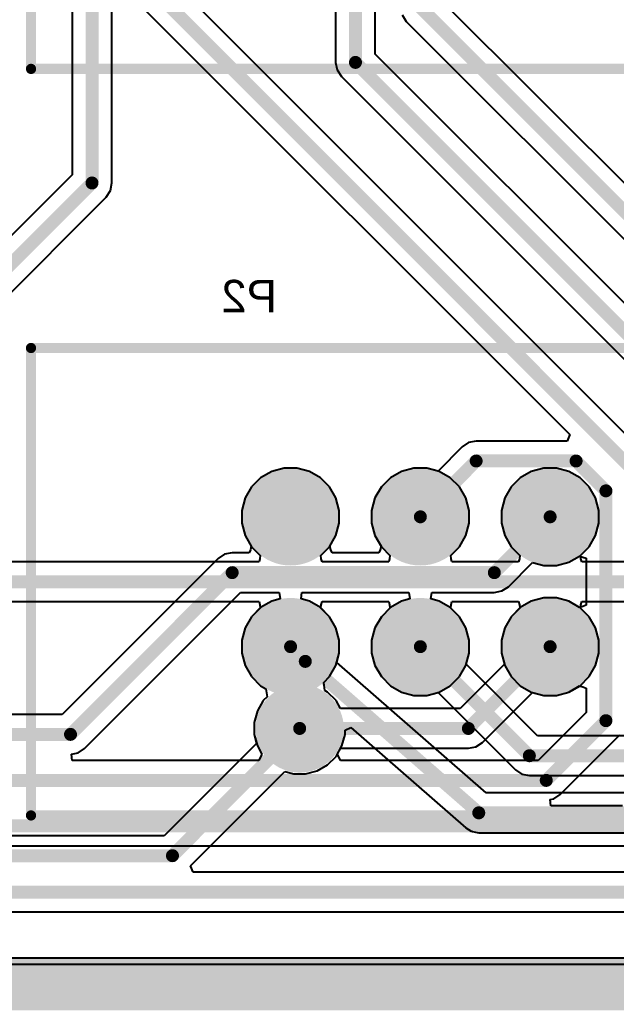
# Model space of a CAD drawing. Header units: inches. Extents: x -8.09 to -2.28, y -0.1 to 6.11.
# Drawn here: x -4.499 to -4.039, y -0.095 to 0.668 of the extents above; entities that cross this region are included whole.
import ezdxf

# ---------------------------------------------------------------- set-up
doc = ezdxf.new("R2010")
doc.units = ezdxf.units.IN
doc.header["$MEASUREMENT"] = 0
for name, color, linetype in [('BottomLayer', 5, 'Continuous'), ('BottomSolder', 6, 'Continuous'), ('InternalPlane1', 76, 'Continuous'), ('InternalPlane2', 16, 'Continuous'), ('KeepOutLayer', 6, 'Continuous'), ('MultiLayer', 9, 'Continuous'), ('PadHoleLayer', 156, 'Continuous'), ('TopLayer', 1, 'Continuous'), ('TopOverlay', 2, 'Continuous'), ('TopSolder', 216, 'Continuous'), ('ViaHoleLayer', 16, 'Continuous')]:
    doc.layers.add(name, color=color, linetype=linetype)
doc.styles.add('Arial', font='', dxfattribs={"height": 0.2})
doc.styles.get('Arial').set_extended_font_data('Arial')

# ---------------------------------------------------------------- blocks, each defined once
blk = doc.blocks.new('TECO_5103309_1_V_96')
at = {"layer": 'TopOverlay'}
for points in [[(-0.4, -0.18, 0.00787, 0.00787, 0), (-0.4, 0.18, 0.00787, 0.00787, 0)], [(-0.4, -0.18, 0.00787, 0.00787, 0), (0.4, -0.18, 0.00787, 0.00787, 0)]]:
    blk.add_lwpolyline(points, format="xyseb", dxfattribs=at)
blk.add_lwpolyline([(-0.40197, -0.18, 0.00394, 0.00394, 1), (-0.39803, -0.18, 0.00394, 0.00394, 1)], format="xyseb", close=True, dxfattribs=at)
blk.add_lwpolyline([(-0.40197, -0.18, 0.00394, 0.00394, 1), (-0.39803, -0.18, 0.00394, 0.00394, 1)], format="xyseb", close=True, dxfattribs=at)
blk = doc.blocks.new('TECO_5103309_1_V_99')
at = {"layer": 'BottomLayer'}
h = blk.add_hatch(color=5, dxfattribs=at)
edge = h.paths.add_edge_path()
edge.add_arc((-0.2, 0.05), 0.02756, 0, 360)
h = blk.add_hatch(color=5, dxfattribs=at)
edge = h.paths.add_edge_path()
edge.add_arc((-0.1, 0.05), 0.02756, 0, 360)
h = blk.add_hatch(color=5, dxfattribs=at)
edge = h.paths.add_edge_path()
edge.add_arc((0, 0.05), 0.02756, 0, 360)
h = blk.add_hatch(color=5, dxfattribs=at)
edge = h.paths.add_edge_path()
edge.add_arc((-0.2, -0.05), 0.02756, 0, 360)
h = blk.add_hatch(color=5, dxfattribs=at)
edge = h.paths.add_edge_path()
edge.add_arc((-0.1, -0.05), 0.02756, 0, 360)
h = blk.add_hatch(color=5, dxfattribs=at)
edge = h.paths.add_edge_path()
edge.add_arc((0, -0.05), 0.02756, 0, 360)
at = {"layer": 'BottomSolder'}
h = blk.add_hatch(color=6, dxfattribs=at)
edge = h.paths.add_edge_path()
edge.add_arc((-0.2, 0.05), 0.03156, 0, 360)
h = blk.add_hatch(color=6, dxfattribs=at)
edge = h.paths.add_edge_path()
edge.add_arc((-0.1, 0.05), 0.03156, 0, 360)
h = blk.add_hatch(color=6, dxfattribs=at)
edge = h.paths.add_edge_path()
edge.add_arc((0, 0.05), 0.03156, 0, 360)
h = blk.add_hatch(color=6, dxfattribs=at)
edge = h.paths.add_edge_path()
edge.add_arc((-0.2, -0.05), 0.03156, 0, 360)
h = blk.add_hatch(color=6, dxfattribs=at)
edge = h.paths.add_edge_path()
edge.add_arc((-0.1, -0.05), 0.03156, 0, 360)
h = blk.add_hatch(color=6, dxfattribs=at)
edge = h.paths.add_edge_path()
edge.add_arc((0, -0.05), 0.03156, 0, 360)
at = {"layer": 'InternalPlane1'}
h = blk.add_hatch(color=76, dxfattribs=at)
edge = h.paths.add_edge_path()
edge.add_arc((-0.2, 0.05), 0.0375, 0, 360)
h = blk.add_hatch(color=76, dxfattribs=at)
edge = h.paths.add_edge_path()
edge.add_arc((-0.1, 0.05), 0.0375, 0, 360)
h = blk.add_hatch(color=76, dxfattribs=at)
edge = h.paths.add_edge_path()
edge.add_arc((0, 0.05), 0.0375, 0, 360)
h = blk.add_hatch(color=76, dxfattribs=at)
edge = h.paths.add_edge_path()
edge.add_arc((-0.2, -0.05), 0.0375, 0, 360)
h = blk.add_hatch(color=76, dxfattribs=at)
edge = h.paths.add_edge_path()
edge.add_arc((-0.1, -0.05), 0.0375, 0, 360)
h = blk.add_hatch(color=76, dxfattribs=at)
edge = h.paths.add_edge_path()
edge.add_arc((0, -0.05), 0.0375, 0, 360)
at = {"layer": 'InternalPlane2'}
h = blk.add_hatch(color=16, dxfattribs=at)
edge = h.paths.add_edge_path()
edge.add_arc((-0.2, 0.05), 0.0375, 0, 360)
h = blk.add_hatch(color=16, dxfattribs=at)
edge = h.paths.add_edge_path()
edge.add_arc((-0.1, 0.05), 0.0375, 0, 360)
h = blk.add_hatch(color=16, dxfattribs=at)
edge = h.paths.add_edge_path()
edge.add_arc((0, 0.05), 0.0375, 0, 360)
h = blk.add_hatch(color=16, dxfattribs=at)
edge = h.paths.add_edge_path()
edge.add_arc((-0.2, -0.05), 0.0375, 0, 360)
h = blk.add_hatch(color=16, dxfattribs=at)
edge = h.paths.add_edge_path()
edge.add_arc((-0.1, -0.05), 0.0375, 0, 360)
h = blk.add_hatch(color=16, dxfattribs=at)
edge = h.paths.add_edge_path()
edge.add_arc((0, -0.05), 0.0375, 0, 360)
at = {"layer": 'MultiLayer'}
h = blk.add_hatch(color=9, dxfattribs=at)
edge = h.paths.add_edge_path()
edge.add_arc((-0.2, 0.05), 0.02756, 0, 360)
h = blk.add_hatch(color=9, dxfattribs=at)
edge = h.paths.add_edge_path()
edge.add_arc((-0.1, 0.05), 0.02756, 0, 360)
h = blk.add_hatch(color=9, dxfattribs=at)
edge = h.paths.add_edge_path()
edge.add_arc((0, 0.05), 0.02756, 0, 360)
h = blk.add_hatch(color=9, dxfattribs=at)
edge = h.paths.add_edge_path()
edge.add_arc((-0.2, -0.05), 0.02756, 0, 360)
h = blk.add_hatch(color=9, dxfattribs=at)
edge = h.paths.add_edge_path()
edge.add_arc((-0.1, -0.05), 0.02756, 0, 360)
h = blk.add_hatch(color=9, dxfattribs=at)
edge = h.paths.add_edge_path()
edge.add_arc((0, -0.05), 0.02756, 0, 360)
at = {"layer": 'PadHoleLayer'}
h = blk.add_hatch(color=156, dxfattribs=at)
edge = h.paths.add_edge_path()
edge.add_arc((-0.2, 0.05), 0.0175, 0, 360)
h = blk.add_hatch(color=156, dxfattribs=at)
edge = h.paths.add_edge_path()
edge.add_arc((-0.1, 0.05), 0.0175, 0, 360)
h = blk.add_hatch(color=156, dxfattribs=at)
edge = h.paths.add_edge_path()
edge.add_arc((0, 0.05), 0.0175, 0, 360)
h = blk.add_hatch(color=156, dxfattribs=at)
edge = h.paths.add_edge_path()
edge.add_arc((-0.2, -0.05), 0.0175, 0, 360)
h = blk.add_hatch(color=156, dxfattribs=at)
edge = h.paths.add_edge_path()
edge.add_arc((-0.1, -0.05), 0.0175, 0, 360)
h = blk.add_hatch(color=156, dxfattribs=at)
edge = h.paths.add_edge_path()
edge.add_arc((0, -0.05), 0.0175, 0, 360)
at = {"layer": 'TopLayer'}
h = blk.add_hatch(color=1, dxfattribs=at)
edge = h.paths.add_edge_path()
edge.add_arc((-0.2, 0.05), 0.02756, 0, 360)
h = blk.add_hatch(color=1, dxfattribs=at)
edge = h.paths.add_edge_path()
edge.add_arc((-0.1, 0.05), 0.02756, 0, 360)
h = blk.add_hatch(color=1, dxfattribs=at)
edge = h.paths.add_edge_path()
edge.add_arc((0, 0.05), 0.02756, 0, 360)
h = blk.add_hatch(color=1, dxfattribs=at)
edge = h.paths.add_edge_path()
edge.add_arc((-0.2, -0.05), 0.02756, 0, 360)
h = blk.add_hatch(color=1, dxfattribs=at)
edge = h.paths.add_edge_path()
edge.add_arc((-0.1, -0.05), 0.02756, 0, 360)
h = blk.add_hatch(color=1, dxfattribs=at)
edge = h.paths.add_edge_path()
edge.add_arc((0, -0.05), 0.02756, 0, 360)
at = {"layer": 'TopSolder'}
h = blk.add_hatch(color=216, dxfattribs=at)
edge = h.paths.add_edge_path()
edge.add_arc((-0.2, 0.05), 0.03156, 0, 360)
h = blk.add_hatch(color=216, dxfattribs=at)
edge = h.paths.add_edge_path()
edge.add_arc((-0.1, 0.05), 0.03156, 0, 360)
h = blk.add_hatch(color=216, dxfattribs=at)
edge = h.paths.add_edge_path()
edge.add_arc((0, 0.05), 0.03156, 0, 360)
h = blk.add_hatch(color=216, dxfattribs=at)
edge = h.paths.add_edge_path()
edge.add_arc((-0.2, -0.05), 0.03156, 0, 360)
h = blk.add_hatch(color=216, dxfattribs=at)
edge = h.paths.add_edge_path()
edge.add_arc((-0.1, -0.05), 0.03156, 0, 360)
h = blk.add_hatch(color=216, dxfattribs=at)
edge = h.paths.add_edge_path()
edge.add_arc((0, -0.05), 0.03156, 0, 360)
at = {"layer": 'TopOverlay'}
for points in [[(-0.4, -0.18, 0.00787, 0.00787, 0), (-0.4, 0.18, 0.00787, 0.00787, 0)], [(-0.4, 0.18, 0.00787, 0.00787, 0), (0.4, 0.18, 0.00787, 0.00787, 0)], [(-0.4, -0.18, 0.00787, 0.00787, 0), (0.4, -0.18, 0.00787, 0.00787, 0)]]:
    blk.add_lwpolyline(points, format="xyseb", dxfattribs=at)
for points in [[(-0.40197, 0.18, 0.00394, 0.00394, 1), (-0.39803, 0.18, 0.00394, 0.00394, 1)], [(-0.40197, 0.18, 0.00394, 0.00394, 1), (-0.39803, 0.18, 0.00394, 0.00394, 1)], [(-0.40197, -0.18, 0.00394, 0.00394, 1), (-0.39803, -0.18, 0.00394, 0.00394, 1)], [(-0.40197, -0.18, 0.00394, 0.00394, 1), (-0.39803, -0.18, 0.00394, 0.00394, 1)]]:
    blk.add_lwpolyline(points, format="xyseb", close=True, dxfattribs=at)

msp = doc.modelspace()

# ---------------------------------------------------------------- hatches: boundary and pattern name
at = {"layer": 'BottomLayer'}
h = msp.add_hatch(color=5, dxfattribs=at)
edge = h.paths.add_edge_path()
edge.add_arc((-4.283, 0.122), 0.025, 0, 360)
at = {"layer": 'BottomSolder'}
h = msp.add_hatch(color=6, dxfattribs=at)
edge = h.paths.add_edge_path()
edge.add_arc((-4.283, 0.122), 0.029, 0, 360)
at = {"layer": 'InternalPlane1'}
h = msp.add_hatch(color=76, dxfattribs=at)
edge = h.paths.add_edge_path()
edge.add_arc((-4.283, 0.122), 0.034, 0, 360)
at = {"layer": 'InternalPlane2'}
h = msp.add_hatch(color=16, dxfattribs=at)
edge = h.paths.add_edge_path()
edge.add_arc((-4.283, 0.122), 0.034, 0, 360)
at = {"layer": 'TopLayer'}
h = msp.add_hatch(color=1, dxfattribs=at)
edge = h.paths.add_edge_path()
edge.add_arc((-4.283, 0.122), 0.025, 0, 360)
at = {"layer": 'TopSolder'}
h = msp.add_hatch(color=216, dxfattribs=at)
edge = h.paths.add_edge_path()
edge.add_arc((-4.283, 0.122), 0.029, 0, 360)
at = {"layer": 'ViaHoleLayer'}
h = msp.add_hatch(color=16, dxfattribs=at)
edge = h.paths.add_edge_path()
edge.add_arc((-4.283, 0.122), 0.014, 0, 360)

# ---------------------------------------------------------------- linework, layer by layer
at = {"layer": 'BottomLayer'}
for p, q in [((-4.29494, 0.32256), (-4.3045, 0.32)), ((-4.28506, 0.32256), (-4.29494, 0.32256)), ((-4.2755, 0.32), (-4.28506, 0.32256)), ((-4.19494, 0.32256), (-4.2045, 0.32)), ((-4.18506, 0.32256), (-4.19494, 0.32256)), ((-4.1755, 0.32), (-4.18506, 0.32256)), ((-4.09494, 0.32256), (-4.1045, 0.32)), ((-4.08506, 0.32256), (-4.09494, 0.32256)), ((-4.0755, 0.32), (-4.08506, 0.32256)), ((-4.31306, 0.31505), (-4.32005, 0.30806)), ((-4.3045, 0.32), (-4.31306, 0.31505)), ((-4.26694, 0.31505), (-4.2755, 0.32)), ((-4.25995, 0.30806), (-4.26694, 0.31505)), ((-4.21306, 0.31505), (-4.22005, 0.30806)), ((-4.2045, 0.32), (-4.21306, 0.31505)), ((-4.16694, 0.31505), (-4.1755, 0.32)), ((-4.15995, 0.30806), (-4.16694, 0.31505)), ((-4.11306, 0.31505), (-4.12005, 0.30806)), ((-4.1045, 0.32), (-4.11306, 0.31505)), ((-4.06694, 0.31505), (-4.0755, 0.32)), ((-4.05995, 0.30806), (-4.06694, 0.31505)), ((-4.32005, 0.30806), (-4.325, 0.2995)), ((-4.255, 0.2995), (-4.25995, 0.30806)), ((-4.22005, 0.30806), (-4.225, 0.2995)), ((-4.155, 0.2995), (-4.15995, 0.30806)), ((-4.12005, 0.30806), (-4.125, 0.2995)), ((-4.055, 0.2995), (-4.05995, 0.30806)), ((-4.325, 0.2995), (-4.32756, 0.28994)), ((-4.25244, 0.28994), (-4.255, 0.2995)), ((-4.225, 0.2995), (-4.22756, 0.28994)), ((-4.15244, 0.28994), (-4.155, 0.2995)), ((-4.125, 0.2995), (-4.12756, 0.28994)), ((-4.05244, 0.28994), (-4.055, 0.2995)), ((-4.32756, 0.28994), (-4.32756, 0.28006)), ((-4.25244, 0.28006), (-4.25244, 0.28994)), ((-4.22756, 0.28994), (-4.22756, 0.28006)), ((-4.15244, 0.28006), (-4.15244, 0.28994)), ((-4.12756, 0.28994), (-4.12756, 0.28006)), ((-4.05244, 0.28006), (-4.05244, 0.28994)), ((-4.32756, 0.28006), (-4.325, 0.2705)), ((-4.255, 0.2705), (-4.25244, 0.28006)), ((-4.22756, 0.28006), (-4.225, 0.2705)), ((-4.155, 0.2705), (-4.15244, 0.28006)), ((-4.12756, 0.28006), (-4.125, 0.2705)), ((-4.055, 0.2705), (-4.05244, 0.28006)), ((-4.325, 0.2705), (-4.32005, 0.26194)), ((-4.25995, 0.26194), (-4.255, 0.2705)), ((-4.225, 0.2705), (-4.22005, 0.26194)), ((-4.15995, 0.26194), (-4.155, 0.2705)), ((-4.125, 0.2705), (-4.12005, 0.26194)), ((-4.05995, 0.26194), (-4.055, 0.2705)), ((-4.32005, 0.26194), (-4.31341, 0.25529)), ((-4.26659, 0.25529), (-4.25995, 0.26194)), ((-4.22005, 0.26194), (-4.21341, 0.25529)), ((-4.16659, 0.25529), (-4.15995, 0.26194)), ((-4.12005, 0.26194), (-4.11341, 0.25529)), ((-4.06659, 0.25529), (-4.05995, 0.26194)), ((-4.31367, 0.25268), (-4.31431, 0.25029)), ((-4.31341, 0.25529), (-4.31367, 0.25268)), ((-4.26633, 0.25268), (-4.26659, 0.25529)), ((-4.26569, 0.25029), (-4.26633, 0.25268)), ((-4.21367, 0.25268), (-4.21431, 0.25029)), ((-4.21341, 0.25529), (-4.21367, 0.25268)), ((-4.16633, 0.25268), (-4.16659, 0.25529)), ((-4.16569, 0.25029), (-4.16633, 0.25268)), ((-4.11367, 0.25268), (-4.11431, 0.25029)), ((-4.11341, 0.25529), (-4.11367, 0.25268)), ((-4.06633, 0.25268), (-4.06659, 0.25529)), ((-4.06569, 0.25029), (-4.06633, 0.25268)), ((-4.31431, 0.25029), (-4.775, 0.25029)), ((-4.21431, 0.25029), (-4.26569, 0.25029)), ((-4.11431, 0.25029), (-4.16569, 0.25029)), ((-4.01431, 0.25029), (-4.06569, 0.25029)), ((-4.76867, 0.21971), (-4.31431, 0.21971)), ((-4.31341, 0.21471), (-4.32005, 0.20806)), ((-4.31431, 0.21971), (-4.31367, 0.21732)), ((-4.31367, 0.21732), (-4.31341, 0.21471)), ((-4.26659, 0.21471), (-4.26633, 0.21732)), ((-4.25995, 0.20806), (-4.26659, 0.21471)), ((-4.26633, 0.21732), (-4.26569, 0.21971)), ((-4.26569, 0.21971), (-4.21431, 0.21971)), ((-4.21341, 0.21471), (-4.22005, 0.20806)), ((-4.21431, 0.21971), (-4.21367, 0.21732)), ((-4.21367, 0.21732), (-4.21341, 0.21471)), ((-4.16659, 0.21471), (-4.16633, 0.21732)), ((-4.15995, 0.20806), (-4.16659, 0.21471)), ((-4.16633, 0.21732), (-4.16569, 0.21971)), ((-4.16569, 0.21971), (-4.11431, 0.21971)), ((-4.11341, 0.21471), (-4.12005, 0.20806)), ((-4.11431, 0.21971), (-4.11367, 0.21732)), ((-4.11367, 0.21732), (-4.11341, 0.21471)), ((-4.06659, 0.21471), (-4.06633, 0.21732)), ((-4.05995, 0.20806), (-4.06659, 0.21471)), ((-4.06633, 0.21732), (-4.06569, 0.21971)), ((-4.06569, 0.21971), (-4.01431, 0.21971)), ((-4.32005, 0.20806), (-4.325, 0.1995)), ((-4.255, 0.1995), (-4.25995, 0.20806)), ((-4.22005, 0.20806), (-4.225, 0.1995)), ((-4.155, 0.1995), (-4.15995, 0.20806)), ((-4.12005, 0.20806), (-4.125, 0.1995)), ((-4.055, 0.1995), (-4.05995, 0.20806)), ((-4.325, 0.1995), (-4.32756, 0.18994)), ((-4.25244, 0.18994), (-4.255, 0.1995)), ((-4.225, 0.1995), (-4.22756, 0.18994)), ((-4.15244, 0.18994), (-4.155, 0.1995)), ((-4.125, 0.1995), (-4.12756, 0.18994)), ((-4.05244, 0.18994), (-4.055, 0.1995)), ((-4.32756, 0.18994), (-4.32756, 0.18006)), ((-4.25244, 0.18006), (-4.25244, 0.18994)), ((-4.22756, 0.18994), (-4.22756, 0.18006)), ((-4.15244, 0.18006), (-4.15244, 0.18994)), ((-4.12756, 0.18994), (-4.12756, 0.18006)), ((-4.05244, 0.18006), (-4.05244, 0.18994)), ((-4.32756, 0.18006), (-4.325, 0.1705)), ((-4.25439, 0.17278), (-4.25244, 0.18006)), ((-4.22756, 0.18006), (-4.225, 0.1705)), ((-4.15476, 0.17139), (-4.15244, 0.18006)), ((-4.12756, 0.18006), (-4.125, 0.1705)), ((-4.055, 0.1705), (-4.05244, 0.18006)), ((-4.325, 0.1705), (-4.32005, 0.16194)), ((-4.13926, 0.07229), (-4.25439, 0.17278)), ((-4.225, 0.1705), (-4.22005, 0.16194)), ((-4.09967, 0.11629), (-4.15476, 0.17139)), ((-4.125, 0.1705), (-4.12005, 0.16194)), ((-4.05995, 0.16194), (-4.055, 0.1705)), ((-4.32005, 0.16194), (-4.31306, 0.15495)), ((-4.22005, 0.16194), (-4.21306, 0.15495)), ((-4.12005, 0.16194), (-4.11306, 0.15495)), ((-4.06694, 0.15495), (-4.05995, 0.16194)), ((-4.31306, 0.15495), (-4.30898, 0.15259)), ((-4.30898, 0.15259), (-4.30816, 0.14634)), ((-4.21306, 0.15495), (-4.2045, 0.15)), ((-4.11306, 0.15495), (-4.1045, 0.15)), ((-4.0755, 0.15), (-4.06694, 0.15495)), ((-4.30816, 0.14634), (-4.31101, 0.14349)), ((-4.2045, 0.15), (-4.19494, 0.14744)), ((-4.19494, 0.14744), (-4.18506, 0.14744)), ((-4.18506, 0.14744), (-4.17639, 0.14976)), ((-4.17639, 0.14976), (-4.11681, 0.09019)), ((-4.1045, 0.15), (-4.09494, 0.14744)), ((-4.09494, 0.14744), (-4.08506, 0.14744)), ((-4.08506, 0.14744), (-4.0755, 0.15)), ((-4.31101, 0.14349), (-4.31561, 0.13551)), ((-4.31561, 0.13551), (-4.318, 0.12661)), ((-4.318, 0.12661), (-4.318, 0.11739)), ((-4.248, 0.12056), (-4.24345, 0.12263)), ((-4.24345, 0.12263), (-4.15506, 0.04548)), ((-4.318, 0.11739), (-4.31615, 0.11048)), ((-4.25039, 0.10849), (-4.248, 0.11739)), ((-4.248, 0.11739), (-4.248, 0.12056)), ((-3.88633, 0.11629), (-4.09967, 0.11629)), ((-4.31615, 0.11048), (-4.38733, 0.03929)), ((-4.25499, 0.10051), (-4.25039, 0.10849)), ((-4.26151, 0.09399), (-4.25499, 0.10051)), ((-4.26949, 0.08939), (-4.26151, 0.09399)), ((-4.36708, 0.01629), (-4.29452, 0.08885)), ((-4.29452, 0.08885), (-4.28761, 0.087)), ((-4.28761, 0.087), (-4.27839, 0.087)), ((-4.27839, 0.087), (-4.26949, 0.08939)), ((-4.11681, 0.09019), (-4.11185, 0.08687)), ((-4.11185, 0.08687), (-4.106, 0.08571)), ((-4.106, 0.08571), (-3.88, 0.08571)), ((-3.16158, 0.07229), (-4.13926, 0.07229)), ((-4.38733, 0.03929), (-7.52242, 0.03929)), ((-4.15506, 0.04548), (-4.15291, 0.04425)), ((-4.15291, 0.04425), (-4.15085, 0.04287)), ((-4.15085, 0.04287), (-4.15034, 0.04277)), ((-4.15034, 0.04277), (-4.14988, 0.04251)), ((-4.14988, 0.04251), (-4.14743, 0.04219)), ((-4.14743, 0.04219), (-4.145, 0.04171)), ((-4.145, 0.04171), (-3.16158, 0.04171)), ((-4.36501, 0.01129), (-4.36708, 0.01629)), ((-3.13233, 0.01129), (-4.36501, 0.01129)), ((-7.42366, -0.01929), (-3.126, -0.01929)), ((-2.3746, -0.05971), (-7.46864, -0.05971))]:
    msp.add_line(p, q, dxfattribs=at)
for points in [[(-4.775, 0.235, 0.01, 0.01, 0), (-3.94, 0.235, 0.01, 0.01, 0)], [(-4.29, 0.185, 0.01, 0.01, 0), (-4.27866, 0.17366, 0.01, 0.01, 0)], [(-4.19, 0.185, 0.01, 0.01, 0), (-4.106, 0.101, 0.01, 0.01, 0)], [(-4.27866, 0.17366, 0.01, 0.01, 0), (-4.145, 0.057, 0.01, 0.01, 0)], [(-4.381, 0.024, 0.01, 0.01, 0), (-4.283, 0.122, 0.01, 0.01, 0)], [(-4.106, 0.101, 0.01, 0.01, 0), (-3.88, 0.101, 0.01, 0.01, 0)], [(-4.145, 0.057, 0.01, 0.01, 0), (-3.13, 0.057, 0.01, 0.01, 0)], [(-7.554, 0.024, 0.01, 0.01, 0), (-4.381, 0.024, 0.01, 0.01, 0)], [(-7.43, -0.004, 0.01, 0.01, 0), (-3.126, -0.004, 0.01, 0.01, 0)]]:
    msp.add_lwpolyline(points, format="xyseb", dxfattribs=at)
for points in [[(-4.2925, 0.185, 0.005, 0.005, 1), (-4.2875, 0.185, 0.005, 0.005, 1)], [(-4.1925, 0.185, 0.005, 0.005, 1), (-4.1875, 0.185, 0.005, 0.005, 1)], [(-4.28116, 0.17366, 0.005, 0.005, 1), (-4.27616, 0.17366, 0.005, 0.005, 1)], [(-4.28116, 0.17366, 0.005, 0.005, 1), (-4.27616, 0.17366, 0.005, 0.005, 1)], [(-4.2855, 0.122, 0.005, 0.005, 1), (-4.2805, 0.122, 0.005, 0.005, 1)], [(-4.1085, 0.101, 0.005, 0.005, 1), (-4.1035, 0.101, 0.005, 0.005, 1)], [(-4.1085, 0.101, 0.005, 0.005, 1), (-4.1035, 0.101, 0.005, 0.005, 1)], [(-4.1475, 0.057, 0.005, 0.005, 1), (-4.1425, 0.057, 0.005, 0.005, 1)], [(-4.1475, 0.057, 0.005, 0.005, 1), (-4.1425, 0.057, 0.005, 0.005, 1)], [(-4.3835, 0.024, 0.005, 0.005, 1), (-4.3785, 0.024, 0.005, 0.005, 1)], [(-4.3835, 0.024, 0.005, 0.005, 1), (-4.3785, 0.024, 0.005, 0.005, 1)]]:
    msp.add_lwpolyline(points, format="xyseb", close=True, dxfattribs=at)
at = {"layer": 'InternalPlane1'}
msp.add_line((-2.3251, -0.0549), (-8.0449, -0.0549), dxfattribs=at)
msp.add_lwpolyline([(-8.065, -0.075, 0.04, 0.04, 0), (-2.305, -0.075, 0.04, 0.04, 0)], format="xyseb", dxfattribs=at)
at = {"layer": 'InternalPlane2'}
msp.add_line((-2.3251, -0.0549), (-8.0449, -0.0549), dxfattribs=at)
msp.add_lwpolyline([(-8.065, -0.075, 0.04, 0.04, 0), (-2.305, -0.075, 0.04, 0.04, 0)], format="xyseb", dxfattribs=at)
at = {"layer": 'KeepOutLayer'}
msp.add_lwpolyline([(-8.065, -0.075, 0.01, 0.01, 0), (-2.58, -0.075, 0.01, 0.01, 0)], format="xyseb", dxfattribs=at)
at = {"layer": 'TopLayer'}
for p, q in [((-4.45829, 1.33649), (-4.45829, 0.54846)), ((-4.25529, 0.73569), (-4.25529, 0.635)), ((-4.22471, 0.64133), (-4.22471, 0.73569)), ((-4.00361, 0.32024), (-4.40471, 0.72133)), ((-4.42771, 0.54213), (-4.42771, 0.69454)), ((-4.42309, 0.69646), (-4.07492, 0.34829)), ((-4.00061, 0.50966), (-4.17471, 0.68376)), ((-4.20413, 0.67157), (-4.20081, 0.66661)), ((-4.20081, 0.66661), (-3.99039, 0.45619)), ((-3.90593, 0.32256), (-4.22471, 0.64133)), ((-4.25529, 0.635), (-4.25413, 0.62915)), ((-4.25413, 0.62915), (-4.25081, 0.62419)), ((-4.25081, 0.62419), (-3.92756, 0.30093)), ((-4.45829, 0.54846), (-4.75446, 0.25229)), ((-4.42887, 0.53627), (-4.42771, 0.54213)), ((-4.43219, 0.53131), (-4.42887, 0.53627)), ((-4.73731, 0.22619), (-4.43219, 0.53131)), ((-4.147, 0.34329), (-4.15285, 0.34213)), ((-4.07699, 0.34329), (-4.147, 0.34329)), ((-4.07492, 0.34829), (-4.07699, 0.34329)), ((-4.15781, 0.33881), (-4.17639, 0.32024)), ((-4.15285, 0.34213), (-4.15781, 0.33881)), ((-4.29494, 0.32256), (-4.3045, 0.32)), ((-4.28506, 0.32256), (-4.29494, 0.32256)), ((-4.2755, 0.32), (-4.28506, 0.32256)), ((-4.19494, 0.32256), (-4.2045, 0.32)), ((-4.18506, 0.32256), (-4.19494, 0.32256)), ((-4.17639, 0.32024), (-4.18506, 0.32256)), ((-4.31306, 0.31505), (-4.32005, 0.30806)), ((-4.3045, 0.32), (-4.31306, 0.31505)), ((-4.26694, 0.31505), (-4.2755, 0.32)), ((-4.25995, 0.30806), (-4.26694, 0.31505)), ((-4.21306, 0.31505), (-4.22005, 0.30806)), ((-4.2045, 0.32), (-4.21306, 0.31505)), ((-4.32005, 0.30806), (-4.325, 0.2995)), ((-4.255, 0.2995), (-4.25995, 0.30806)), ((-4.22005, 0.30806), (-4.225, 0.2995)), ((-4.325, 0.2995), (-4.32756, 0.28994)), ((-4.25244, 0.28994), (-4.255, 0.2995)), ((-4.225, 0.2995), (-4.22756, 0.28994)), ((-4.32756, 0.28994), (-4.32756, 0.28006)), ((-4.25244, 0.28006), (-4.25244, 0.28994)), ((-4.22756, 0.28994), (-4.22756, 0.28006)), ((-4.32756, 0.28006), (-4.325, 0.2705)), ((-4.255, 0.2705), (-4.25244, 0.28006)), ((-4.22756, 0.28006), (-4.225, 0.2705)), ((-4.325, 0.2705), (-4.32026, 0.26229)), ((-4.25974, 0.26229), (-4.255, 0.2705)), ((-4.225, 0.2705), (-4.22026, 0.26229)), ((-4.32096, 0.25968), (-4.32194, 0.25729)), ((-4.32026, 0.26229), (-4.32096, 0.25968)), ((-4.25904, 0.25968), (-4.25974, 0.26229)), ((-4.25806, 0.25729), (-4.25904, 0.25968)), ((-4.22096, 0.25968), (-4.22194, 0.25729)), ((-4.22026, 0.26229), (-4.22096, 0.25968)), ((-4.34581, 0.25281), (-4.46589, 0.13273)), ((-4.34085, 0.25613), (-4.34581, 0.25281)), ((-4.335, 0.25729), (-4.34085, 0.25613)), ((-4.32194, 0.25729), (-4.335, 0.25729)), ((-4.22194, 0.25729), (-4.25806, 0.25729)), ((-4.0755, 0.25), (-4.06729, 0.25474)), ((-4.06729, 0.25474), (-4.06468, 0.25404)), ((-4.06468, 0.25404), (-4.06229, 0.25306)), ((-4.06229, 0.25306), (-4.06229, 0.21694)), ((-4.12219, 0.23119), (-4.10361, 0.24976)), ((-4.10361, 0.24976), (-4.09494, 0.24744)), ((-4.09494, 0.24744), (-4.08506, 0.24744)), ((-4.08506, 0.24744), (-4.0755, 0.25)), ((-4.12715, 0.22787), (-4.12219, 0.23119)), ((-4.44875, 0.10663), (-4.32867, 0.22671)), ((-4.32867, 0.22671), (-4.29879, 0.22671)), ((-4.29813, 0.22171), (-4.3045, 0.22)), ((-4.29879, 0.22671), (-4.29813, 0.22171)), ((-4.28187, 0.22171), (-4.28121, 0.22671)), ((-4.2755, 0.22), (-4.28187, 0.22171)), ((-4.28121, 0.22671), (-4.19879, 0.22671)), ((-4.19813, 0.22171), (-4.2045, 0.22)), ((-4.19879, 0.22671), (-4.19813, 0.22171)), ((-4.18187, 0.22171), (-4.18121, 0.22671)), ((-4.1755, 0.22), (-4.18187, 0.22171)), ((-4.18121, 0.22671), (-4.133, 0.22671)), ((-4.133, 0.22671), (-4.12715, 0.22787)), ((-4.09494, 0.22256), (-4.1045, 0.22)), ((-4.08506, 0.22256), (-4.09494, 0.22256)), ((-4.0755, 0.22), (-4.08506, 0.22256)), ((-4.31306, 0.21505), (-4.32005, 0.20806)), ((-4.3045, 0.22), (-4.31306, 0.21505)), ((-4.26694, 0.21505), (-4.2755, 0.22)), ((-4.25995, 0.20806), (-4.26694, 0.21505)), ((-4.21306, 0.21505), (-4.22005, 0.20806)), ((-4.2045, 0.22), (-4.21306, 0.21505)), ((-4.16694, 0.21505), (-4.1755, 0.22)), ((-4.15995, 0.20806), (-4.16694, 0.21505)), ((-4.11306, 0.21505), (-4.12005, 0.20806)), ((-4.1045, 0.22), (-4.11306, 0.21505)), ((-4.06729, 0.21526), (-4.0755, 0.22)), ((-4.06468, 0.21596), (-4.06729, 0.21526)), ((-4.06229, 0.21694), (-4.06468, 0.21596)), ((-4.32005, 0.20806), (-4.325, 0.1995)), ((-4.255, 0.1995), (-4.25995, 0.20806)), ((-4.22005, 0.20806), (-4.225, 0.1995)), ((-4.155, 0.1995), (-4.15995, 0.20806)), ((-4.12005, 0.20806), (-4.125, 0.1995)), ((-4.325, 0.1995), (-4.32756, 0.18994)), ((-4.25244, 0.18994), (-4.255, 0.1995)), ((-4.225, 0.1995), (-4.22756, 0.18994)), ((-4.15244, 0.18994), (-4.155, 0.1995)), ((-4.125, 0.1995), (-4.12756, 0.18994)), ((-4.32756, 0.18994), (-4.32756, 0.18006)), ((-4.25244, 0.18006), (-4.25244, 0.18994)), ((-4.22756, 0.18994), (-4.22756, 0.18006)), ((-4.15244, 0.18006), (-4.15244, 0.18994)), ((-4.12756, 0.18994), (-4.12756, 0.18006)), ((-4.32756, 0.18006), (-4.325, 0.1705)), ((-4.255, 0.1705), (-4.25244, 0.18006)), ((-4.22756, 0.18006), (-4.225, 0.1705)), ((-4.155, 0.1705), (-4.15244, 0.18006)), ((-4.12756, 0.18006), (-4.12524, 0.17139)), ((-4.325, 0.1705), (-4.32005, 0.16194)), ((-4.25995, 0.16194), (-4.255, 0.1705)), ((-4.225, 0.1705), (-4.22005, 0.16194)), ((-4.15995, 0.16194), (-4.155, 0.1705)), ((-4.12524, 0.17139), (-4.15933, 0.13729)), ((-4.32005, 0.16194), (-4.31306, 0.15495)), ((-4.26442, 0.15746), (-4.25995, 0.16194)), ((-4.22005, 0.16194), (-4.21306, 0.15495)), ((-4.16694, 0.15495), (-4.15995, 0.16194)), ((-4.31306, 0.15495), (-4.30898, 0.15259)), ((-4.30898, 0.15259), (-4.30816, 0.14634)), ((-4.26372, 0.15128), (-4.26442, 0.15746)), ((-4.21306, 0.15495), (-4.2045, 0.15)), ((-4.1755, 0.15), (-4.16694, 0.15495)), ((-4.0755, 0.15), (-4.06729, 0.15474)), ((-4.06729, 0.15474), (-4.06468, 0.15404)), ((-4.06468, 0.15404), (-4.06229, 0.15306)), ((-4.06229, 0.15306), (-4.06229, 0.13433)), ((-4.30816, 0.14634), (-4.31101, 0.14349)), ((-4.26151, 0.15001), (-4.26372, 0.15128)), ((-4.25499, 0.14349), (-4.26151, 0.15001)), ((-4.2045, 0.15), (-4.19494, 0.14744)), ((-4.19494, 0.14744), (-4.18506, 0.14744)), ((-4.18506, 0.14744), (-4.1755, 0.15)), ((-4.14219, 0.11119), (-4.10361, 0.14976)), ((-4.10361, 0.14976), (-4.09494, 0.14744)), ((-4.09494, 0.14744), (-4.08506, 0.14744)), ((-4.08506, 0.14744), (-4.0755, 0.15)), ((-4.31101, 0.14349), (-4.31561, 0.13551)), ((-4.25142, 0.13729), (-4.25499, 0.14349)), ((-4.46589, 0.13273), (-5.12911, 0.13273)), ((-4.31561, 0.13551), (-4.318, 0.12661)), ((-4.15933, 0.13729), (-4.25142, 0.13729)), ((-4.06229, 0.13433), (-4.09933, 0.09729)), ((-4.318, 0.12661), (-4.318, 0.11739)), ((-4.318, 0.11739), (-4.31561, 0.10849)), ((-4.08219, 0.07119), (-4.03619, 0.11719)), ((-4.31561, 0.10849), (-4.31204, 0.10229)), ((-4.153, 0.10671), (-4.14715, 0.10787)), ((-4.14715, 0.10787), (-4.14219, 0.11119)), ((-4.45882, 0.10229), (-4.45371, 0.10331)), ((-4.45832, 0.09729), (-4.45882, 0.10229)), ((-4.45371, 0.10331), (-4.44875, 0.10663)), ((-4.31204, 0.10229), (-4.3144, 0.09729)), ((-4.25396, 0.10229), (-4.25142, 0.10671)), ((-4.2516, 0.09729), (-4.25396, 0.10229)), ((-4.25142, 0.10671), (-4.153, 0.10671)), ((-4.3144, 0.09729), (-4.45832, 0.09729)), ((-4.09933, 0.09729), (-4.2516, 0.09729)), ((-4.08715, 0.06787), (-4.08219, 0.07119)), ((-4.09004, 0.06729), (-4.08715, 0.06787)), ((-4.08955, 0.06229), (-4.09004, 0.06729)), ((-4.03433, 0.06229), (-4.08955, 0.06229)), ((-6.025, 0.03171), (-4.028, 0.03171)), ((-2.3746, -0.05971), (-7.46864, -0.05971))]:
    msp.add_line(p, q, dxfattribs=at)
for points in [[(-4.443, 0.54213, 0.01, 0.01, 0), (-4.443, 1.61649, 0.01, 0.01, 0)], [(-4.24, 0.635, 0.01, 0.01, 0), (-4.24, 0.934, 0.01, 0.01, 0)], [(-4.42, 0.715, 0.01, 0.01, 0), (-3.99, 0.285, 0.01, 0.01, 0)], [(-4.19, 0.67742, 0.01, 0.01, 0), (-3.97958, 0.467, 0.01, 0.01, 0)], [(-4.24, 0.635, 0.01, 0.01, 0), (-3.89, 0.285, 0.01, 0.01, 0)], [(-4.74813, 0.237, 0.01, 0.01, 0), (-4.443, 0.54213, 0.01, 0.01, 0)], [(-4.19, 0.285, 0.01, 0.01, 0), (-4.147, 0.328, 0.01, 0.01, 0)], [(-4.147, 0.328, 0.01, 0.01, 0), (-4.07, 0.328, 0.01, 0.01, 0)], [(-4.07, 0.328, 0.01, 0.01, 0), (-4.047, 0.305, 0.01, 0.01, 0)], [(-4.047, 0.128, 0.01, 0.01, 0), (-4.047, 0.305, 0.01, 0.01, 0)], [(-4.133, 0.242, 0.01, 0.01, 0), (-4.09, 0.285, 0.01, 0.01, 0)], [(-4.45956, 0.11744, 0.01, 0.01, 0), (-4.335, 0.242, 0.01, 0.01, 0)], [(-4.335, 0.242, 0.01, 0.01, 0), (-4.133, 0.242, 0.01, 0.01, 0)], [(-4.153, 0.122, 0.01, 0.01, 0), (-4.09, 0.185, 0.01, 0.01, 0)], [(-4.093, 0.082, 0.01, 0.01, 0), (-4.047, 0.128, 0.01, 0.01, 0)], [(-5.13544, 0.11744, 0.01, 0.01, 0), (-4.45956, 0.11744, 0.01, 0.01, 0)], [(-4.283, 0.122, 0.01, 0.01, 0), (-4.153, 0.122, 0.01, 0.01, 0)], [(-5.241, 0.082, 0.01, 0.01, 0), (-4.093, 0.082, 0.01, 0.01, 0)], [(-6.025, 0.047, 0.01, 0.01, 0), (-4.028, 0.047, 0.01, 0.01, 0)]]:
    msp.add_lwpolyline(points, format="xyseb", dxfattribs=at)
for points in [[(-4.2425, 0.635, 0.005, 0.005, 1), (-4.2375, 0.635, 0.005, 0.005, 1)], [(-4.2425, 0.635, 0.005, 0.005, 1), (-4.2375, 0.635, 0.005, 0.005, 1)], [(-4.4455, 0.54213, 0.005, 0.005, 1), (-4.4405, 0.54213, 0.005, 0.005, 1)], [(-4.4455, 0.54213, 0.005, 0.005, 1), (-4.4405, 0.54213, 0.005, 0.005, 1)], [(-4.1495, 0.328, 0.005, 0.005, 1), (-4.1445, 0.328, 0.005, 0.005, 1)], [(-4.1495, 0.328, 0.005, 0.005, 1), (-4.1445, 0.328, 0.005, 0.005, 1)], [(-4.0725, 0.328, 0.005, 0.005, 1), (-4.0675, 0.328, 0.005, 0.005, 1)], [(-4.0725, 0.328, 0.005, 0.005, 1), (-4.0675, 0.328, 0.005, 0.005, 1)], [(-4.0495, 0.305, 0.005, 0.005, 1), (-4.0445, 0.305, 0.005, 0.005, 1)], [(-4.0495, 0.305, 0.005, 0.005, 1), (-4.0445, 0.305, 0.005, 0.005, 1)], [(-4.1925, 0.285, 0.005, 0.005, 1), (-4.1875, 0.285, 0.005, 0.005, 1)], [(-4.0925, 0.285, 0.005, 0.005, 1), (-4.0875, 0.285, 0.005, 0.005, 1)], [(-4.3375, 0.242, 0.005, 0.005, 1), (-4.3325, 0.242, 0.005, 0.005, 1)], [(-4.3375, 0.242, 0.005, 0.005, 1), (-4.3325, 0.242, 0.005, 0.005, 1)], [(-4.1355, 0.242, 0.005, 0.005, 1), (-4.1305, 0.242, 0.005, 0.005, 1)], [(-4.1355, 0.242, 0.005, 0.005, 1), (-4.1305, 0.242, 0.005, 0.005, 1)], [(-4.0925, 0.185, 0.005, 0.005, 1), (-4.0875, 0.185, 0.005, 0.005, 1)], [(-4.0495, 0.128, 0.005, 0.005, 1), (-4.0445, 0.128, 0.005, 0.005, 1)], [(-4.0495, 0.128, 0.005, 0.005, 1), (-4.0445, 0.128, 0.005, 0.005, 1)], [(-4.46206, 0.11744, 0.005, 0.005, 1), (-4.45706, 0.11744, 0.005, 0.005, 1)], [(-4.46206, 0.11744, 0.005, 0.005, 1), (-4.45706, 0.11744, 0.005, 0.005, 1)], [(-4.2855, 0.122, 0.005, 0.005, 1), (-4.2805, 0.122, 0.005, 0.005, 1)], [(-4.1555, 0.122, 0.005, 0.005, 1), (-4.1505, 0.122, 0.005, 0.005, 1)], [(-4.1555, 0.122, 0.005, 0.005, 1), (-4.1505, 0.122, 0.005, 0.005, 1)], [(-4.0955, 0.082, 0.005, 0.005, 1), (-4.0905, 0.082, 0.005, 0.005, 1)], [(-4.0955, 0.082, 0.005, 0.005, 1), (-4.0905, 0.082, 0.005, 0.005, 1)]]:
    msp.add_lwpolyline(points, format="xyseb", close=True, dxfattribs=at)

# ---------------------------------------------------------------- block references
for name, p in [('TECO_5103309_1_V_96', (-4.09, 0.81)), ('TECO_5103309_1_V_99', (-4.09, 0.235))]:
    msp.add_blockref(name, p)

# ---------------------------------------------------------------- texts
at = {"layer": 'TopOverlay', "style": 'Arial', "text_generation_flag": 2}
msp.add_text('P2', height=0.025, dxfattribs=at).set_placement((-4.30054, 0.4425))

doc.saveas('drawing.dxf')
